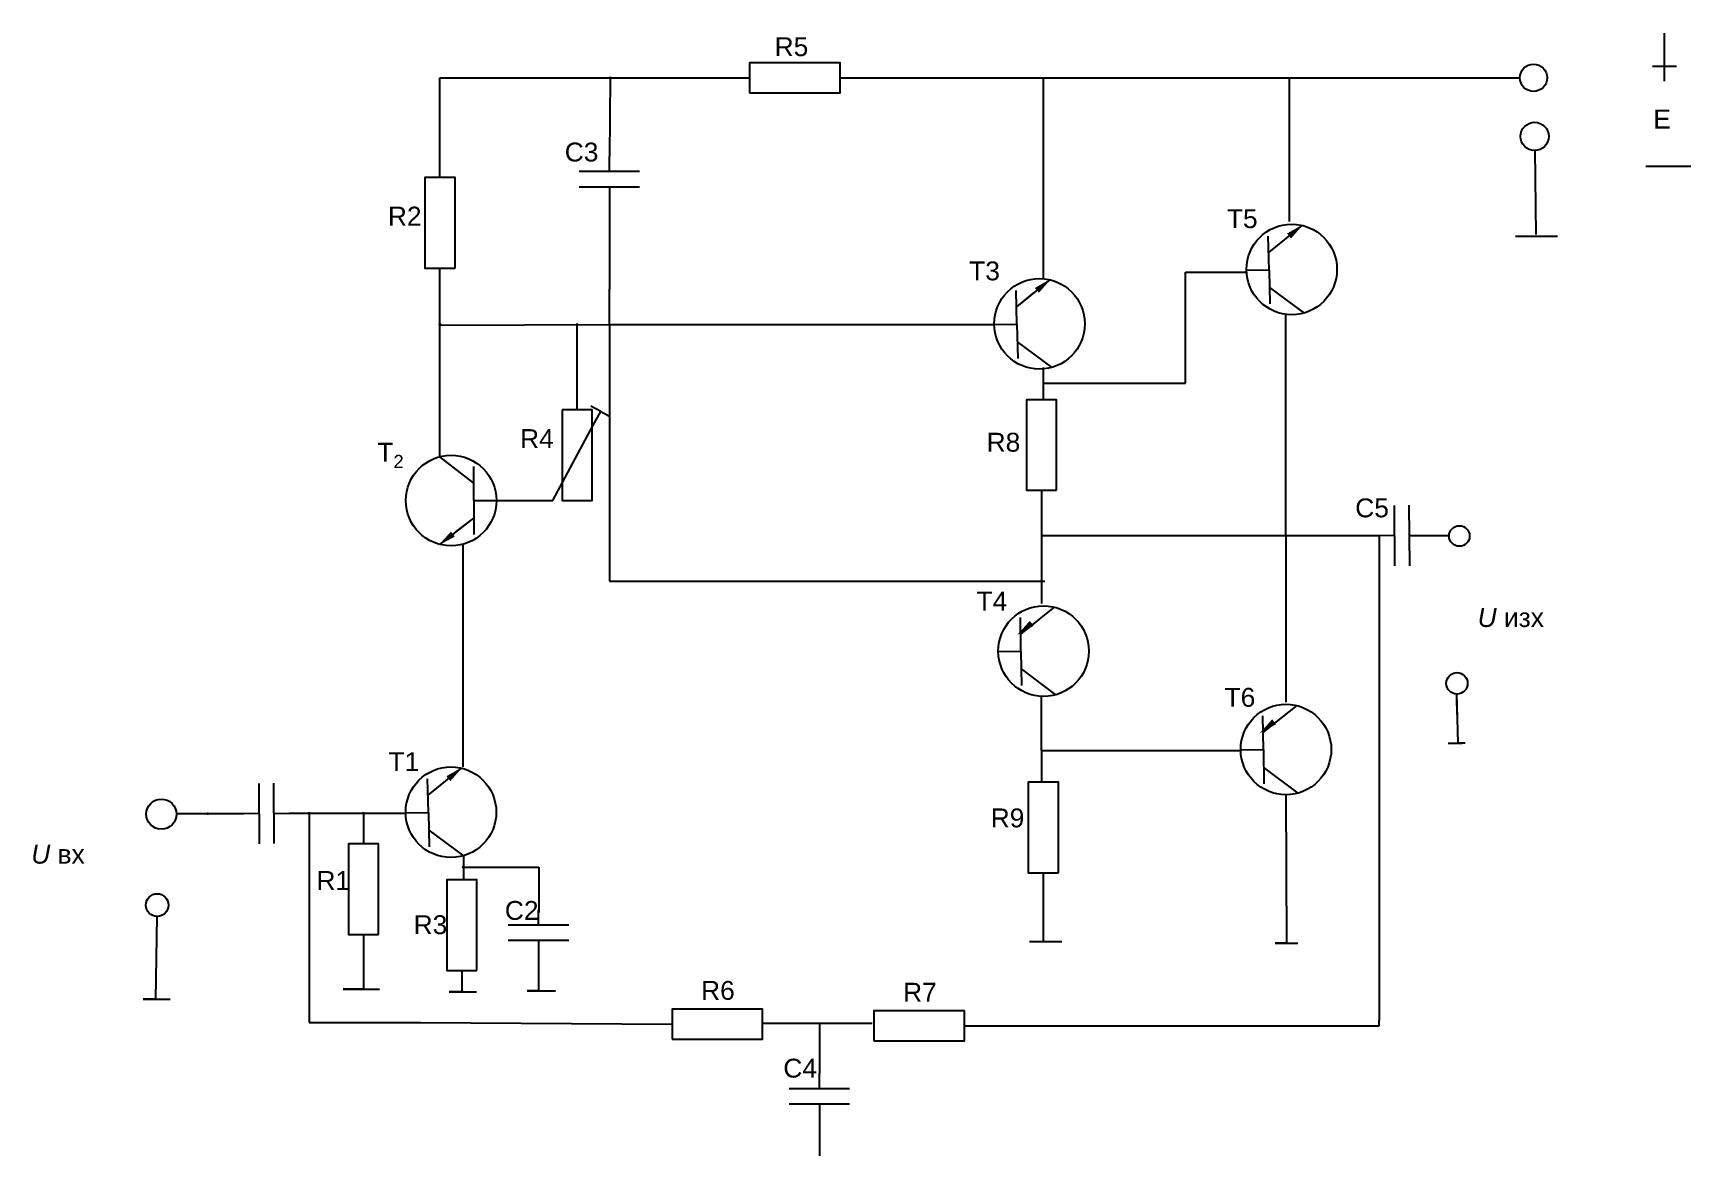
# Model space of a CAD drawing. Header units: millimetres. Extents: x -753 to 1481, y 687 to 1708.
# Drawn here: x -753 to -533.3, y 686.7 to 835.5 of the extents above; entities outside this region: 1.
import ezdxf

# ---------------------------------------------------------------- set-up
doc = ezdxf.new("R2010")
doc.units = ezdxf.units.MM
doc.styles.get("Standard").update_dxf_attribs({"font": 'arial.ttf'})

# ---------------------------------------------------------------- blocks, each defined once
blk = doc.blocks.new('Постоянен кондензатор')
for p, q in [((8, 0), (0, 0)), ((4, 0), (4, 2)), ((0, -2), (8, -2)), ((4, -2), (4, -4))]:
    blk.add_line(p, q)
blk = doc.blocks.new('Резистир_постоянен')
blk.add_lwpolyline([(-12, -2), (0, -2), (0, 2), (-12, 2)], close=True)
blk = doc.blocks.new('PNP транзистор')
for p, q in [((-5.81, 4.5), (-2.32, 0)), ((2.32, 0), (5.81, 4.5)), ((-4.16, 2.37), (-2.32, 0)), ((0, 0), (-4.5, 0)), ((0, 0), (0, -3)), ((0, 0), (4.5, 0))]:
    blk.add_line(p, q)
blk.add_circle((0, 3), 6)
blk.add_solid([(-4.78, 2.51), (-4.12, 3.02), (-5.98, 4.74)])
blk = doc.blocks.new('Резистор_постоянен')
blk.add_lwpolyline([(-12, -2), (0, -2), (0, 2), (-12, 2)], close=True)
blk = doc.blocks.new('NPN транзистор')
for p, q in [((-5.81, 4.5), (-2.32, 0)), ((-5.81, 4.5), (-5.69, 4.35)), ((2.32, 0), (5.81, 4.5)), ((-4.16, 2.37), (-2.32, 0)), ((0, 0), (-4.5, 0)), ((0, 0), (0, -3)), ((0, 0), (4.5, 0))]:
    blk.add_line(p, q)
blk.add_circle((0, 3), 6)
blk.add_solid([(-3.37, 1.74), (-4.03, 1.23), (-2.17, -0.49)])

msp = doc.modelspace()

# ---------------------------------------------------------------- hatches: boundary and pattern name
h = msp.add_hatch(color=256)
h.dxf.hatch_style = 1
h.paths.add_polyline_path([(-676.63, 829.55), (-676.55, 829.55), (-676.48, 829.55, 1)])
h.paths.add_polyline_path([(-676.55, 829.55), (-676.63, 829.55, 0.411888), (-676.55, 829.48)])
h.paths.add_polyline_path([(-676.48, 829.55), (-676.55, 829.55), (-676.55, 829.48, 0.416543)])
h = msp.add_hatch(color=256)
h.dxf.hatch_style = 1
h.paths.add_polyline_path([(-699.1, 796.93), (-699.1, 796.85), (-699.02, 796.85, 0.414005)])
h.paths.add_polyline_path([(-699.1, 796.93, 0.414214), (-699.17, 796.85, 0.414214), (-699.1, 796.78)])
h = msp.add_hatch(color=256)
h.dxf.hatch_style = 1
h.paths.add_polyline_path([(-680.91, 796.87), (-680.99, 796.87, 0.414005), (-680.91, 796.79)])
h = msp.add_hatch(color=256)
h.dxf.hatch_style = 1
h.paths.add_polyline_path([(-729.94, 732.03, 1), (-729.79, 732.03, 1)])
h = msp.add_hatch(color=256)
h.dxf.hatch_style = 1
h.paths.add_polyline_path([(-716.37, 732.09, 1), (-716.52, 732.09, 1)])
h = msp.add_hatch(color=256)
h.dxf.hatch_style = 1
h.paths.add_polyline_path([(-709.24, 732.09), (-709.31, 732.09, 0.414214), (-709.24, 732.01)])
h.paths.add_polyline_path([(-709.17, 732.09), (-709.24, 732.09), (-709.24, 732.01, 0.414214)])
h.paths.add_polyline_path([(-709.31, 732.09), (-709.24, 732.09), (-709.17, 732.09, 1)])
h = msp.add_hatch(color=256)
h.dxf.hatch_style = 1
h.paths.add_polyline_path([(-696, 725.04, 0.414703), (-696.07, 724.96, 0.413724), (-696, 724.89)])
h.paths.add_polyline_path([(-696, 725.04), (-696, 724.96), (-695.92, 724.96, 0.414214)])
h.paths.add_polyline_path([(-695.92, 724.96), (-696, 724.96), (-696, 724.89, 0.414214)])

# ---------------------------------------------------------------- linework, layer by layer
for p, q in [((-536.85, 835.46), (-536.85, 829.11)), ((-538.37, 831.07), (-535.19, 831.07)), ((-699.1, 816.32), (-699.1, 829.55)), ((-699.1, 829.55), (-676.55, 829.55)), ((-676.55, 829.55), (-676.63, 819.12)), ((-676.55, 829.55), (-658.07, 829.55)), ((-646.07, 829.55), (-617.16, 829.55)), ((-619.14, 829.55), (-619.14, 802.97)), ((-617.16, 829.55), (-555.97, 829.55)), ((-586.56, 829.55), (-586.56, 810.49)), ((-553.81, 808.79), (-553.93, 819.99)), ((-539.26, 817.82), (-533.3, 817.82)), ((-533.3, 817.82), (-533.3, 817.82)), ((-533.3, 817.82), (-533.3, 817.82)), ((-676.63, 813.12), (-676.63, 801.55)), ((-556.53, 808.58), (-550.98, 808.58)), ((-699.1, 789.38), (-699.1, 804.32)), ((-600.3, 789.1), (-600.3, 803.81)), ((-600.3, 803.81), (-592.19, 803.81)), ((-676.63, 796.87), (-676.63, 801.55)), ((-587, 768.88), (-587, 798.2)), ((-699.1, 796.78), (-676.63, 796.87)), ((-680.91, 785.54), (-680.91, 796.87)), ((-676.63, 796.87), (-676.61, 762.86)), ((-676.63, 796.87), (-625.63, 796.87)), ((-619.14, 791.17), (-619.14, 787.03)), ((-699.12, 779.34), (-699.1, 789.38)), ((-619.14, 789.1), (-600.3, 789.1)), ((-677.79, 785.34), (-679.11, 786.05)), ((-678.82, 783.42), (-677.79, 785.34)), ((-677.79, 785.34), (-676.62, 784.72)), ((-684.13, 773.54), (-678.82, 783.42)), ((-691.62, 773.54), (-684.13, 773.54)), ((-619.36, 774.89), (-619.36, 762.86)), ((-696.04, 742.87), (-696.04, 767.74)), ((-619.36, 768.88), (-587, 768.88)), ((-587, 768.88), (-587, 746.82)), ((-587, 768.88), (-574.64, 768.88)), ((-574.6, 768.86), (-574.62, 704.63)), ((-570.6, 768.9), (-565.34, 768.9)), ((-676.61, 762.86), (-618.93, 762.86)), ((-619.36, 762.86), (-619.36, 759.9)), ((-619.36, 740.43), (-619.36, 747.59)), ((-564.35, 747.95), (-564.2, 741.38)), ((-564.27, 745.2), (-564.33, 747.51)), ((-696.04, 738.26), (-696.04, 742.87)), ((-565.48, 741.39), (-563.62, 741.39)), ((-563.23, 741.39), (-564.01, 741.39)), ((-619.36, 740.43), (-609.04, 740.43)), ((-619.36, 740.43), (-619.36, 736.26)), ((-609.04, 740.43), (-593.13, 740.43)), ((-587, 734.54), (-586.89, 714.88)), ((-729.79, 732.03), (-734.04, 732.03)), ((-725.09, 732.03), (-729.86, 732.03)), ((-719.09, 732.09), (-713.79, 732.09)), ((-716.44, 732.09), (-716.44, 717.1)), ((-713.79, 732.09), (-709.24, 732.09)), ((-709.24, 732.09), (-709.24, 728.04)), ((-709.24, 732.09), (-703.64, 732.09)), ((-696, 726.46), (-696, 723.46)), ((-696, 724.96), (-686, 724.95)), ((-686, 724.95), (-686.01, 718.95)), ((-619.13, 724.2), (-619.13, 715.12)), ((-736.75, 707.47), (-736.59, 718.37)), ((-716.44, 717.1), (-716.44, 709.86)), ((-709.24, 716.04), (-709.24, 708.79)), ((-620.97, 715.12), (-616.67, 715.12)), ((-586.89, 714.88), (-588.41, 714.89)), ((-588.41, 714.89), (-585.41, 714.87)), ((-686.04, 713.28), (-686.04, 708.57)), ((-716.44, 709.86), (-716.44, 704.35)), ((-696.21, 711.28), (-696.21, 708.44)), ((-709.24, 708.79), (-711.93, 708.79)), ((-711.93, 708.79), (-709.24, 708.79)), ((-709.24, 708.79), (-707.12, 708.79)), ((-696.21, 708.44), (-697.89, 708.44)), ((-697.89, 708.44), (-694.24, 708.44)), ((-686.04, 708.57), (-687.52, 708.57)), ((-687.52, 708.57), (-683.79, 708.57)), ((-736.75, 707.47), (-738.43, 707.47)), ((-738.43, 707.47), (-734.84, 707.47)), ((-716.44, 704.35), (-701.7, 704.35)), ((-701.7, 704.35), (-668.34, 704.14)), ((-656.25, 704.29), (-648.81, 704.29)), ((-648.81, 704.29), (-648.81, 697.59)), ((-648.81, 704.29), (-641.81, 704.29)), ((-629.58, 703.92), (-574.62, 703.92)), ((-574.62, 704.63), (-574.62, 704.63)), ((-574.62, 703.92), (-574.62, 704.63)), ((-648.81, 691.59), (-648.81, 686.7))]:
    msp.add_line(p, q)
for centre, radius in [((-554.15, 829.55), 1.8), ((-676.55, 829.55), 0.0732), ((-554, 821.78), 1.87), ((-699.1, 796.85), 0.0732), ((-680.91, 796.87), 0.0732), ((-563.98, 768.83), 1.36), ((-564.3, 749.31), 1.42), ((-736.03, 731.98), 2), ((-729.87, 732.03), 0.0732), ((-716.44, 732.09), 0.0732), ((-709.24, 732.09), 0.0732), ((-696, 724.96), 0.0732), ((-736.59, 719.93), 1.5)]:
    msp.add_circle(centre, radius)

# ---------------------------------------------------------------- block references
for name, p in [('Постоянен кондензатор', (1473.16, 1706.45)), ('Резистор_постоянен', (-646.07, 829.55)), ('Постоянен кондензатор', (-680.63, 817.12)), ('Постоянен кондензатор', (-690.04, 717.28)), ('Резистир_постоянен', (-656.34, 704.14)), ('Резистир_постоянен', (-629.58, 703.92)), ('Постоянен кондензатор', (-652.81, 695.59))]:
    msp.add_blockref(name, p)
for name, p, rotation in [('Резистор_постоянен', (-699.1, 816.32), 90), ('PNP транзистор', (-589.2, 804.08), 271.4104142049893), ('PNP транзистор', (-622.63, 796.87), 271.4104142049893), ('Резистор_постоянен', (-619.36, 786.89), 90), ('Резистор_постоянен', (-680.91, 773.54), 270.0408372028894), ('PNP транзистор', (-694.62, 773.53), 90), ('Постоянен кондензатор', (-570.64, 772.9), 270.5440163300595), ('NPN транзистор', (-622.09, 753.54), 270.8252352306916), ('NPN транзистор', (-589.96, 740.5), 270.8252352306916), ('PNP транзистор', (-700.64, 732.16), 271.4104142049893), ('Постоянен кондензатор', (-721.13, 736.07), 270.5440163300595), ('Резистир_постоянен', (-619.13, 736.2), 90), ('Резистир_постоянен', (-709.24, 728.04), 90), ('Резистир_постоянен', (-696.21, 723.28), 90)]:
    msp.add_blockref(name, p, dxfattribs=dict(rotation=rotation))

# ---------------------------------------------------------------- texts
at = {"char_height": 2.5, "attachment_point": 1}
for s, width, insert in [('R5', 20.3292, (-654.74, 834.92)), ('E', 11.515, (-538.27, 825.33)), ('C3', 17.1551, (-682.56, 820.96)), ('R2', 12.5778, (-706, 812.47)), ('T5', 30.4099, (-594.79, 812.14)), ('T3', 15.1976, (-628.95, 805.21)), ('R4', 15.7711, (-688.48, 782.99)), ('R8', 20.434, (-626.64, 782.51)), ('\\A1;T{\\H0.7x;\\S^ 2;}', 17.4508, (-707.4, 781.18)), ('C5', 16.1644, (-577.78, 773.81)), ('T4', 31.5016, (-627.98, 761.45)), ('{\\fArial|b0|i1|c204|p34;U }изх', 17.9537, (-561.56, 759.28)), ('T6', 48.2261, (-595.1, 748.71)), ('T1', 7.4964, (-705.92, 740.18)), ('R9', 27.8521, (-626.1, 732.73)), ('{\\fArial|b0|i1|c204|p34;U }вх', 13.2621, (-753.28, 727.92)), ('R1', 21.4708, (-715.47, 724.44)), ('R3', 19.4185, (-702.59, 718.58)), ('C2', 25.0608, (-690.5, 720.47)), ('R6', 11.8945, (-664.49, 709.87)), ('R7', 20.3802, (-637.71, 709.63)), ('C4', 21.1434, (-653.59, 699.57))]:
    msp.add_mtext_dynamic_manual_height_columns(s, width=width, gutter_width=12.5, heights=[0], dxfattribs=dict(at, insert=insert))

doc.saveas('drawing.dxf')
